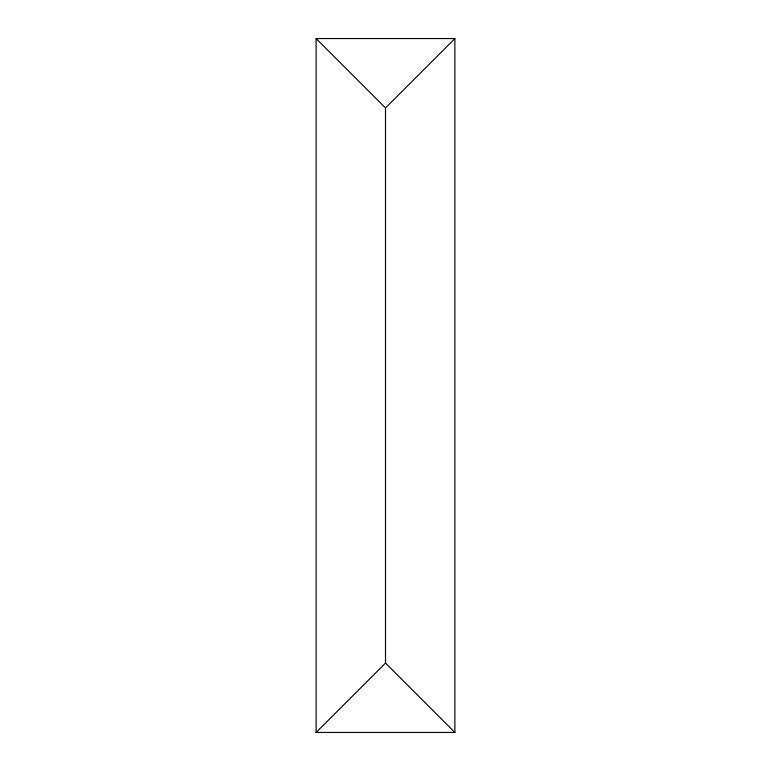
<?xml version="1.0" encoding="UTF-8"?>
<svg xmlns="http://www.w3.org/2000/svg" width="771" height="771" viewBox="0 0 771 771"><rect width="100%" height="100%" fill="white"/><g stroke="black" fill="none" stroke-linecap="round" stroke-linejoin="round"><path stroke-width="1.16" d="M454.89 732.45L385.5 663.06L385.5 107.94L454.89 38.55L316.11 38.55L316.11 732.45L454.89 732.45L454.89 38.55M316.11 732.45L385.5 663.06M316.11 38.55L385.5 107.94"/></g></svg>
